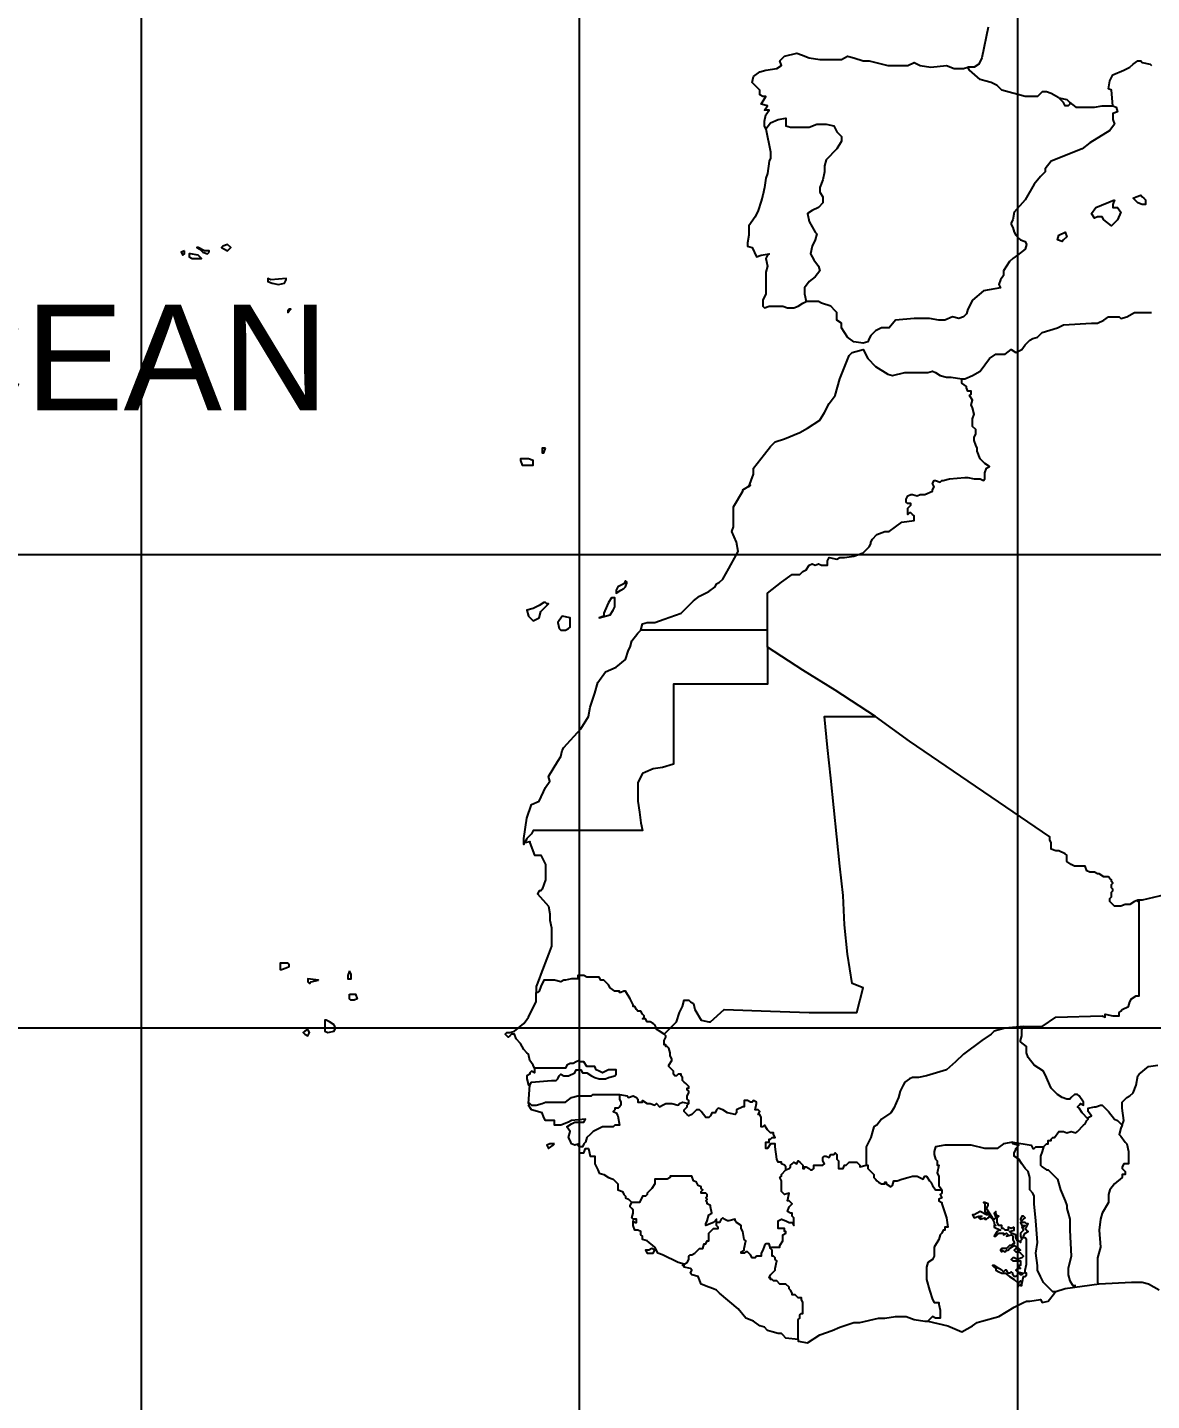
# Model space of a CAD drawing. Header units: millimetres. Extents: x 1844 to 27622, y 2629 to 17869.
# Drawn here: x 12367 to 15027, y 8177 to 11426 of the extents above; entities that cross this region are included whole.
import ezdxf
from ezdxf.enums import TextEntityAlignment as Align

# ---------------------------------------------------------------- set-up
doc = ezdxf.new("R2010")
doc.units = ezdxf.units.MM
for name, color, linetype in [('COUNTRY', 212, 'Continuous'), ('MINOR_LAKE', 7, 'Continuous'), ('OCEAN NAMES', 7, 'Continuous'), ('网格线', 251, 'Continuous')]:
    doc.layers.add(name, color=color, linetype=linetype)
doc.styles.add('ARIAL', font='arial.ttf')

msp = doc.modelspace()

# ---------------------------------------------------------------- linework, layer by layer
at = {"layer": 'COUNTRY', "linetype": 'Continuous', "lineweight": -3}
for points in [[(14640, 11427.2), (14625.4, 11354.2), (14618.1, 11339.6), (14607.1, 11332.3), (14592.5, 11332.3)], [(14114.4, 11186.3), (14110.8, 11193.6), (14110.8, 11204.6), (14114.4, 11219.2), (14121.7, 11230.1), (14110.8, 11230.1), (14118.1, 11241.1), (14103.5, 11244.7), (14114.4, 11263), (14107.1, 11263), (14099.8, 11266.6), (14099.8, 11277.6), (14081.6, 11295.8), (14085.2, 11310.4), (14099.8, 11321.4), (14114.4, 11325), (14140, 11328.7), (14150.9, 11336), (14147.3, 11346.9), (14158.2, 11357.9), (14187.4, 11365.2), (14198.3, 11361.5), (14216.6, 11354.2), (14242.1, 11350.6), (14293.2, 11350.6), (14307.8, 11357.9), (14322.4, 11354.2), (14344.3, 11346.9), (14358.9, 11346.9), (14402.7, 11336), (14424.6, 11336), (14450.2, 11336), (14464.8, 11343.3), (14479.4, 11336), (14504.9, 11332.3), (14541.4, 11336), (14559.7, 11328.7), (14581.6, 11328.7), (14592.5, 11332.3)], [(14935.6, 11241.1), (14931.9, 11277.6), (14924.6, 11281.2), (14928.3, 11299.5), (14935.6, 11314.1), (14961.1, 11325), (14975.7, 11332.3), (14983, 11339.6), (14994, 11346.9), (15001.3, 11346.9), (15004.9, 11343.3), (15023.2, 11339.6), (15026.8, 11336)], [(14935.6, 11241.1), (14942.9, 11237.4), (14946.5, 11226.5), (14935.6, 11222.8), (14935.6, 11208.2), (14939.2, 11197.3), (14928.3, 11182.7), (14880.8, 11153.5), (14862.6, 11138.9), (14789.6, 11109.7), (14775, 11091.5), (14775, 11084.2), (14764, 11073.2), (14749.4, 11055), (14727.5, 11018.5), (14702, 10989.3), (14698.3, 10971), (14694.7, 10963.7), (14694.7, 10960.1), (14698.3, 10952.8), (14702, 10941.8), (14705.6, 10934.5), (14712.9, 10927.2), (14716.6, 10923.6), (14727.5, 10919.9), (14731.2, 10912.6), (14727.5, 10901.7), (14709.3, 10887.1), (14698.3, 10879.8), (14691, 10872.5), (14676.4, 10850.6), (14676.4, 10839.6), (14669.2, 10828.7), (14665.5, 10817.7), (14669.2, 10810.4), (14629, 10803.1), (14603.5, 10781.2), (14592.5, 10759.3), (14588.9, 10748.4), (14581.6, 10741.1), (14570.6, 10737.4), (14556, 10741.1), (14537.8, 10733.8), (14523.2, 10733.8), (14501.3, 10737.4), (14479.4, 10737.4), (14464.8, 10737.4), (14421, 10733.8), (14406.4, 10715.5), (14388.1, 10715.5), (14373.5, 10708.2), (14362.6, 10697.3), (14358.9, 10690), (14355.3, 10682.7), (14344.3, 10679), (14322.4, 10682.7), (14307.8, 10693.6), (14293.2, 10715.5), (14293.2, 10726.5), (14282.3, 10733.8), (14282.3, 10744.7), (14282.3, 10752), (14278.6, 10755.7), (14267.7, 10766.6), (14245.8, 10773.9), (14238.5, 10777.6), (14209.3, 10777.6)], [(14114.4, 11186.3), (14125.4, 11131.6), (14125.4, 11117), (14121.7, 11109.7), (14118.1, 11080.5), (14114.4, 11069.6), (14110.8, 11047.7), (14107.1, 11029.4), (14103.5, 11014.8), (14096.2, 10992.9), (14088.9, 10978.3), (14074.3, 10956.4), (14074.3, 10934.5), (14070.6, 10916.3), (14070.6, 10909), (14081.6, 10905.3), (14092.5, 10883.4), (14103.5, 10887.1), (14121.7, 10890.7), (14118.1, 10887.1), (14114.4, 10879.8), (14118.1, 10861.5), (14114.4, 10846.9), (14114.4, 10836), (14114.4, 10810.4), (14114.4, 10795.8), (14107.1, 10781.2), (14107.1, 10766.6), (14110.8, 10763), (14121.7, 10766.6), (14140, 10766.6), (14154.6, 10766.6), (14165.5, 10763), (14180.1, 10763), (14191, 10766.6), (14202, 10773.9), (14209.3, 10777.6)], [(14939.2, 11018.5), (14935.6, 11007.5), (14935.6, 11000.2), (14946.5, 11000.2), (14953.8, 10989.3), (14946.5, 10971), (14931.9, 10956.4), (14913.7, 10971), (14910, 10978.3), (14899.1, 10978.3), (14891.8, 10974.7), (14884.5, 10985.6), (14895.4, 11000.2), (14939.2, 11018.5), (14939.2, 11018.5), (14939.2, 11018.5)], [(15008.6, 11022.1), (15008.6, 11022.1), (15012.2, 11018.5), (15012.2, 11007.5), (15004.9, 11007.5), (14994, 11011.2), (14983, 11022.1), (14990.3, 11025.8), (15001.3, 11029.4), (15004.9, 11025.8), (15008.6, 11022.1)], [(14822.4, 10941.8), (14822.4, 10941.8), (14822.4, 10941.8), (14826.1, 10930.9), (14818.8, 10923.6), (14815.1, 10919.9), (14804.2, 10923.6), (14807.8, 10934.5), (14822.4, 10941.8)], [(12738.5, 10898), (12731.2, 10894.4), (12734.8, 10887.1), (12738.5, 10890.7), (12738.5, 10898)], [(12775, 10879.8), (12778.6, 10879.8), (12771.3, 10887.1), (12753.1, 10890.7), (12749.4, 10890.7), (12749.4, 10883.4), (12756.7, 10879.8), (12764, 10879.8), (12775, 10879.8)], [(12796.9, 10894.4), (12796.9, 10898), (12785.9, 10898), (12771.3, 10905.3), (12767.7, 10905.3), (12775, 10901.7), (12782.3, 10894.4), (12793.2, 10890.7), (12796.9, 10894.4)], [(12840.7, 10912.6), (12840.7, 10912.6), (12829.7, 10909), (12826.1, 10905.3), (12833.4, 10901.7), (12840.7, 10898), (12848, 10905.3), (12840.7, 10912.6)], [(12979.4, 10828.7), (12979.4, 10832.3), (12942.9, 10828.7), (12935.6, 10832.3), (12935.6, 10825), (12946.5, 10821.4), (12961.1, 10817.7), (12975.7, 10821.4), (12979.4, 10828.7)], [(12986.7, 10755.7), (12990.3, 10759.3), (12986.7, 10759.3), (12983, 10755.7), (12983, 10752), (12986.7, 10755.7)], [(14577.9, 10595.1), (14577.9, 10595.1), (14585.2, 10595.1), (14603.5, 10602.4), (14621.7, 10613.3), (14643.6, 10642.5), (14658.2, 10653.5), (14672.8, 10653.5), (14680.1, 10653.5), (14694.7, 10664.4), (14705.6, 10657.1), (14720.2, 10664.4), (14727.5, 10675.4), (14738.5, 10686.3), (14745.8, 10690), (14756.7, 10693.6), (14767.7, 10704.6), (14804.2, 10715.5), (14818.8, 10722.8), (14884.5, 10726.5), (14899.1, 10726.5), (14913.7, 10733.8), (14924.6, 10741.1), (14931.9, 10741.1), (14950.2, 10741.1), (14953.8, 10737.4), (14968.4, 10741.1), (14986.7, 10752), (15008.6, 10752), (15026.8, 10752)], [(13818.8, 10000.2), (13822.4, 10014.8), (13833.4, 10018.5), (13851.6, 10018.5), (13873.5, 10025.8), (13913.7, 10040.4), (13924.6, 10051.3), (13939.2, 10065.9), (13942.9, 10069.6), (13957.5, 10080.5), (13979.4, 10091.5), (13994, 10102.4), (13997.6, 10109.7), (14004.9, 10113.3), (14012.2, 10120.6), (14026.8, 10146.2), (14045.1, 10179), (14048.7, 10186.3), (14045.1, 10208.2), (14034.1, 10233.8), (14037.8, 10244.7), (14037.8, 10281.2), (14037.8, 10292.2), (14059.7, 10328.7), (14059.7, 10332.3), (14077.9, 10343.3), (14074.3, 10339.6), (14085.2, 10368.8), (14085.2, 10383.4), (14110.8, 10416.3), (14125.4, 10434.5), (14136.3, 10445.5), (14158.2, 10452.8), (14194.7, 10467.4), (14212.9, 10478.3), (14242.1, 10496.6), (14253.1, 10514.8), (14264, 10536.7), (14278.6, 10555), (14289.6, 10595.1), (14311.5, 10649.8), (14318.8, 10657.1), (14344.3, 10664.4), (14355.3, 10642.5), (14373.5, 10624.3), (14402.7, 10606), (14413.7, 10602.4), (14442.9, 10609.7), (14453.8, 10609.7), (14475.7, 10609.7), (14497.6, 10609.7), (14508.6, 10613.3), (14515.9, 10609.7), (14526.8, 10602.4), (14541.4, 10598.8), (14548.7, 10598.8), (14552.4, 10598.8), (14577.9, 10595.1)], [(13592.5, 10430.9), (13585.2, 10430.9), (13585.2, 10419.9), (13588.9, 10419.9), (13592.5, 10430.9)], [(13552.4, 10405.3), (13548.7, 10405.3), (13545.1, 10405.3), (13534.1, 10405.3), (13534.1, 10401.7), (13537.8, 10390.7), (13552.4, 10390.7), (13563.3, 10390.7), (13563.3, 10401.7), (13552.4, 10405.3)], [(13785.9, 10113.3), (13782.3, 10117), (13778.6, 10109.7), (13764, 10102.4), (13760.4, 10095.1), (13760.4, 10087.8), (13771.3, 10095.1), (13778.6, 10098.8), (13782.3, 10102.4), (13785.9, 10113.3)], [(13756.7, 10076.9), (13756.7, 10076.9), (13749.4, 10076.9), (13742.1, 10065.9), (13738.5, 10058.6), (13731.2, 10040.4), (13731.2, 10033.1), (13720.2, 10029.4), (13745.8, 10036.7), (13753.1, 10047.7), (13756.7, 10055), (13756.7, 10076.9)], [(13592.5, 10065.9), (13588.9, 10065.9), (13577.9, 10058.6), (13563.3, 10051.3), (13548.7, 10047.7), (13552.4, 10033.1), (13563.3, 10022.1), (13577.9, 10029.4), (13581.6, 10044), (13592.5, 10055), (13599.8, 10062.3), (13596.2, 10062.3), (13592.5, 10065.9)], [(13632.7, 10033.1), (13621.7, 10018.5), (13625.4, 10003.9), (13629, 10000.2), (13640, 10000.2), (13647.3, 10003.9), (13650.9, 10007.5), (13650.9, 10014.8), (13650.9, 10025.8), (13650.9, 10029.4), (13632.7, 10033.1)], [(13541.4, 9496.6), (13541.4, 9507.5), (13548.7, 9555), (13559.7, 9587.8), (13577.9, 9595.1), (13592.5, 9627.9), (13603.5, 9642.5), (13599.8, 9653.5), (13621.7, 9690), (13629, 9700.9), (13632.7, 9715.5), (13636.3, 9722.8), (13676.4, 9766.6), (13694.7, 9795.8), (13698.3, 9817.7), (13709.3, 9850.6), (13716.6, 9876.1), (13734.8, 9901.7), (13760.4, 9912.6), (13782.3, 9930.9), (13789.6, 9952.8), (13793.2, 9960.1), (13796.9, 9974.7), (13811.5, 9992.9), (13818.8, 10000.2)], [(13541.4, 9496.6), (13541.4, 9492.9), (13541.4, 9496.6), (13556, 9500.2), (13556, 9496.6), (13567, 9467.4), (13570.6, 9467.4), (13581.6, 9467.4), (13592.5, 9445.5), (13592.5, 9438.2), (13592.5, 9419.9), (13592.5, 9409), (13585.2, 9387.1), (13581.6, 9383.4), (13577.9, 9383.4), (13574.3, 9376.1), (13599.8, 9346.9), (13603.5, 9328.7), (13603.5, 9314.1), (13607.1, 9295.8), (13607.1, 9252), (13599.8, 9233.8), (13581.6, 9186.3), (13577.9, 9175.4), (13570.6, 9157.1), (13570.6, 9142.5)], [(12983, 9211.9), (12964.8, 9211.9), (12964.8, 9197.3), (12968.4, 9197.3), (12979.4, 9200.9), (12986.7, 9204.6), (12986.7, 9208.2), (12983, 9211.9)], [(13056, 9171.7), (13056, 9171.7), (13030.5, 9175.4), (13030.5, 9168.1), (13034.1, 9164.4), (13037.8, 9168.1), (13056, 9171.7)], [(13129, 9193.6), (13125.4, 9182.7), (13125.4, 9175.4), (13132.7, 9175.4), (13132.7, 9186.3), (13129, 9193.6)], [(13129, 9138.9), (13140, 9138.9), (13143.6, 9138.9), (13147.3, 9127.9), (13140, 9124.3), (13132.7, 9124.3), (13129, 9127.9), (13129, 9131.6), (13129, 9138.9)], [(13567, 8963.7), (13563.3, 8971), (13556, 8982), (13552.4, 8996.6), (13548.7, 9000.2), (13541.4, 9007.5), (13534.1, 9022.1), (13523.2, 9033.1), (13519.5, 9044), (13512.2, 9044), (13508.6, 9040.4), (13504.9, 9036.7), (13501.3, 9040.4), (13497.6, 9044), (13501.3, 9047.7), (13508.6, 9047.7), (13519.5, 9051.3), (13541.4, 9069.6), (13545.1, 9073.2), (13552.4, 9084.2), (13567, 9113.3), (13570.6, 9120.6), (13570.6, 9142.5)], [(13074.3, 9076.9), (13070.6, 9076.9), (13070.6, 9051.3), (13077.9, 9047.7), (13092.5, 9051.3), (13096.2, 9058.6), (13092.5, 9065.9), (13081.6, 9073.2), (13074.3, 9076.9)], [(13030.5, 9055), (13023.2, 9051.3), (13019.5, 9047.7), (13023.2, 9044), (13030.5, 9040.4), (13034.1, 9047.7), (13030.5, 9055)], [(13567, 8963.7), (13567, 8960.1), (13567, 8952.8), (13559.7, 8956.4), (13556, 8952.8), (13556, 8949.1), (13548.7, 8945.5), (13548.7, 8938.2), (13552.4, 8923.6), (13552.4, 8923.6), (13556, 8923.6)], [(13552.4, 8879.8), (13556, 8879.8), (13552.4, 8879.8), (13556, 8923.6)], [(13672.8, 8777.6), (13669.2, 8781.2), (13672.8, 8784.9), (13661.9, 8781.2), (13654.6, 8784.9), (13650.9, 8792.2), (13647.3, 8799.5), (13650.9, 8814.1), (13643.6, 8825), (13654.6, 8832.3), (13661.9, 8836), (13683.7, 8836), (13687.4, 8843.3), (13654.6, 8839.6), (13647.3, 8836), (13629, 8828.7), (13618.1, 8828.7), (13614.4, 8828.7), (13614.4, 8839.6), (13603.5, 8839.6), (13592.5, 8839.6), (13588.9, 8846.9), (13585.2, 8857.9), (13559.7, 8865.2), (13552.4, 8876.1), (13556, 8879.8)], [(13614.4, 8784.9), (13603.5, 8784.9), (13596.2, 8781.2), (13599.8, 8773.9), (13610.8, 8781.2), (13614.4, 8784.9)], [(13672.8, 8777.6), (13672.8, 8763), (13676.4, 8763), (13680.1, 8763), (13683.7, 8763), (13687.4, 8773.9), (13691, 8773.9), (13694.7, 8773.9), (13698.3, 8755.7), (13709.3, 8755.7), (13709.3, 8752), (13709.3, 8737.4), (13716.6, 8722.8), (13720.2, 8715.5), (13731.2, 8711.9), (13742.1, 8704.6), (13753.1, 8700.9), (13764, 8690), (13764, 8675.4), (13775, 8671.7), (13778.6, 8664.4), (13782.3, 8660.8), (13782.3, 8657.1), (13789.6, 8653.5), (13793.2, 8649.8), (13796.9, 8646.2)], [(13921, 8500.2), (13906.4, 8503.9), (13869.9, 8522.1), (13858.9, 8525.8), (13855.3, 8533.1), (13851.6, 8540.4), (13833.4, 8555), (13822.4, 8558.6), (13822.4, 8558.6), (13822.4, 8565.9), (13818.8, 8569.6), (13818.8, 8576.9), (13811.5, 8580.5), (13804.2, 8580.5), (13800.5, 8591.5), (13800.5, 8602.4), (13800.5, 8602.4), (13804.2, 8598.8), (13807.8, 8598.8), (13807.8, 8602.4), (13807.8, 8606), (13800.5, 8606), (13796.9, 8609.7), (13800.5, 8620.6), (13800.5, 8627.9), (13796.9, 8631.6), (13793.2, 8635.2), (13793.2, 8638.9), (13796.9, 8646.2)], [(13851.6, 8533.1), (13851.6, 8533.1), (13844.3, 8536.7), (13837, 8533.1), (13829.7, 8533.1), (13833.4, 8525.8), (13840.7, 8525.8), (13848, 8525.8), (13851.6, 8533.1)], [(14191, 8321.4), (14161.9, 8325), (14154.6, 8332.3), (14150.9, 8336), (14143.6, 8336), (14129, 8339.6), (14118.1, 8343.3), (14110.8, 8350.6), (14099.8, 8354.2), (14085.2, 8365.2), (14067, 8372.5), (14048.7, 8394.4), (14004.9, 8430.9), (13997.6, 8438.2), (13990.3, 8441.8), (13979.4, 8445.5), (13961.1, 8452.8), (13953.8, 8471), (13939.2, 8474.7), (13935.6, 8478.3), (13939.2, 8485.6), (13935.6, 8489.3), (13921, 8492.9), (13921, 8496.6), (13917.3, 8496.6), (13921, 8500.2), (13921, 8500.2)], [(14902.7, 8452.8), (14822.4, 8441.8), (14800.5, 8434.5)], [(15045.1, 8438.2), (15019.5, 8452.8), (15004.9, 8456.4), (14979.4, 8456.4), (14902.7, 8452.8)], [(14497.6, 8365.2), (14545.1, 8354.2), (14577.9, 8339.6), (14603.5, 8354.2), (14614.4, 8361.5), (14625.4, 8365.2), (14665.5, 8376.1), (14702, 8398), (14723.9, 8409), (14731.2, 8412.6), (14738.5, 8412.6), (14764, 8416.3), (14767.7, 8409), (14782.3, 8412.6), (14796.9, 8430.9), (14800.5, 8434.5)], [(14191, 8321.4), (14191, 8317.7), (14212.9, 8314.1), (14242.1, 8332.3), (14271.3, 8343.3), (14289.6, 8350.6), (14322.4, 8361.5), (14337, 8361.5), (14380.8, 8372.5), (14395.4, 8372.5), (14421, 8376.1), (14446.5, 8376.1), (14464.8, 8368.8), (14490.3, 8365.2), (14494, 8365.2), (14497.6, 8365.2)]]:
    msp.add_lwpolyline(points, dxfattribs=at)
at = {"layer": 'COUNTRY', "lineweight": -3, "flags": 128}
for points in [[(14807.8, 11259.3), (14789.6, 11270.3), (14778.6, 11273.9), (14767.7, 11273.9), (14756.7, 11263), (14749.4, 11263), (14727.5, 11263), (14672.8, 11277.6), (14661.9, 11288.5), (14647.3, 11295.8), (14632.7, 11299.5), (14621.7, 11303.1), (14596.2, 11325), (14592.5, 11332.3)], [(14833.4, 11248.4), (14848, 11237.4), (14855.3, 11237.4), (14891.8, 11237.4), (14910, 11241.1), (14924.6, 11241.1), (14935.6, 11241.1)], [(14114.4, 11186.3), (14125.4, 11200.9), (14143.6, 11208.2), (14161.9, 11211.9), (14161.9, 11193.6), (14172.8, 11190), (14187.4, 11190), (14216.6, 11190), (14234.8, 11197.3), (14256.7, 11197.3), (14275, 11193.6), (14282.3, 11179), (14293.2, 11168.1), (14293.2, 11157.1), (14282.3, 11138.9), (14256.7, 11113.3), (14253.1, 11098.8), (14253.1, 11084.2), (14249.4, 11065.9), (14242.1, 11047.7), (14242.1, 11036.7), (14249.4, 11025.8), (14249.4, 11011.2), (14238.5, 11000.2), (14223.9, 10992.9), (14212.9, 10985.6), (14216.6, 10967.4), (14231.2, 10941.8), (14234.8, 10938.2), (14231.2, 10923.6), (14223.9, 10909), (14220.2, 10890.7), (14227.5, 10876.1), (14238.5, 10861.5), (14242.1, 10850.6), (14231.2, 10836), (14216.6, 10825), (14205.6, 10810.4), (14205.6, 10795.8), (14209.3, 10777.6)], [(13873.5, 9044), (13902.7, 9073.2), (13910, 9095.1), (13917.3, 9109.7), (13921, 9124.3), (13924.6, 9124.3), (13928.3, 9124.3), (13931.9, 9124.3), (13935.6, 9120.6), (13942.9, 9117), (13946.5, 9102.4), (13961.1, 9076.9), (13979.4, 9073.2), (13983, 9073.2), (14015.9, 9102.4), (14125.4, 9098.8), (14216.6, 9095.1), (14307.8, 9095.1), (14329.7, 9095.1), (14344.3, 9153.5), (14318.8, 9164.4), (14307.8, 9233.8), (14300.5, 9303.1), (14296.9, 9372.5), (14289.6, 9441.8), (14282.3, 9511.2), (14275, 9580.5), (14267.7, 9649.8), (14260.4, 9722.8), (14253.1, 9795.8), (14373.5, 9795.8), (14278.6, 9857.9), (14202, 9905.3), (14118.1, 9960.1), (14118.1, 10000.2), (14118.1, 10087.8), (14150.9, 10113.3), (14176.4, 10131.6), (14194.7, 10131.6), (14202, 10138.9), (14209.3, 10142.5), (14216.6, 10153.5), (14223.9, 10157.1), (14231.2, 10153.5), (14238.5, 10157.1), (14245.8, 10153.5), (14256.7, 10153.5), (14260.4, 10153.5), (14260.4, 10164.4), (14264, 10171.7), (14282.3, 10168.1), (14289.6, 10171.7), (14300.5, 10171.7), (14322.4, 10175.4), (14344.3, 10182.7), (14351.6, 10190), (14358.9, 10197.3), (14362.6, 10204.6), (14362.6, 10208.2), (14366.2, 10215.5), (14377.2, 10226.5), (14395.4, 10233.8), (14406.4, 10233.8), (14435.6, 10255.7), (14464.8, 10259.3), (14464.8, 10263), (14464.8, 10270.3), (14461.1, 10273.9), (14457.5, 10277.6), (14453.8, 10277.6), (14450.2, 10273.9), (14450.2, 10277.6), (14450.2, 10288.5), (14457.5, 10295.8), (14457.5, 10299.5), (14450.2, 10299.5), (14446.5, 10303.1), (14446.5, 10310.4), (14450.2, 10317.7), (14457.5, 10321.4), (14461.1, 10321.4), (14472.1, 10317.7), (14479.4, 10321.4), (14490.3, 10321.4), (14508.6, 10328.7), (14508.6, 10332.3), (14512.2, 10339.6), (14508.6, 10346.9), (14512.2, 10354.2), (14515.9, 10354.2), (14526.8, 10350.6), (14530.5, 10354.2), (14534.1, 10354.2), (14548.7, 10357.9), (14585.2, 10361.5), (14592.5, 10361.5), (14607.1, 10357.9), (14621.7, 10357.9), (14629, 10354.2), (14632.7, 10357.9), (14632.7, 10365.2), (14632.7, 10372.5), (14636.3, 10383.4), (14643.6, 10387.1), (14632.7, 10394.4), (14621.7, 10405.3), (14614.4, 10423.6), (14614.4, 10430.9), (14610.8, 10438.2), (14607.1, 10449.1), (14607.1, 10456.4), (14610.8, 10463.7), (14610.8, 10467.4), (14610.8, 10474.7), (14603.5, 10482), (14603.5, 10489.3), (14603.5, 10500.2), (14607.1, 10511.2), (14603.5, 10525.8), (14599.8, 10533.1), (14603.5, 10544), (14596.2, 10555), (14599.8, 10558.6), (14599.8, 10562.3), (14599.8, 10565.9), (14592.5, 10565.9), (14588.9, 10573.2), (14588.9, 10576.9), (14577.9, 10584.2), (14577.9, 10587.8), (14577.9, 10595.1)], [(14118.1, 10000.2), (14074.3, 10000.2), (14019.5, 10000.2), (13968.4, 10000.2), (13917.3, 10000.2), (13869.9, 10000.2), (13826.1, 10000.2), (13818.8, 10000.2)], [(14118.1, 9960.1), (14118.1, 9872.5), (14052.4, 9872.5), (13986.7, 9872.5), (13917.3, 9872.5), (13895.4, 9872.5), (13895.4, 9799.5), (13895.4, 9726.5), (13895.4, 9682.7), (13869.9, 9675.4), (13848, 9671.7), (13829.7, 9664.4), (13822.4, 9660.8), (13818.8, 9653.5), (13811.5, 9638.9), (13811.5, 9627.9), (13811.5, 9595.1), (13815.1, 9569.6), (13818.8, 9544), (13822.4, 9525.8), (13789.6, 9525.8), (13727.5, 9525.8), (13661.9, 9525.8), (13599.8, 9525.8), (13563.3, 9525.8), (13559.7, 9518.5), (13548.7, 9507.5), (13545.1, 9500.2), (13548.7, 9503.9), (13541.4, 9496.6)], [(15085.2, 9379.8), (15004.9, 9361.5), (14994, 9361.5), (14986.7, 9357.9), (14975.7, 9350.6), (14964.8, 9350.6), (14953.8, 9346.9), (14946.5, 9346.9), (14939.2, 9346.9), (14928.3, 9357.9), (14928.3, 9365.2), (14931.9, 9368.8), (14931.9, 9379.8), (14935.6, 9383.4), (14935.6, 9387.1), (14931.9, 9390.7), (14931.9, 9398), (14935.6, 9401.7), (14931.9, 9405.3), (14931.9, 9409), (14928.3, 9412.6), (14924.6, 9416.3), (14913.7, 9416.3), (14902.7, 9423.6), (14899.1, 9423.6), (14891.8, 9427.2), (14880.8, 9427.2), (14873.5, 9430.9), (14869.9, 9441.8), (14866.2, 9441.8), (14855.3, 9441.8), (14844.3, 9441.8), (14837, 9445.5), (14826.1, 9452.8), (14826.1, 9460.1), (14826.1, 9467.4), (14822.4, 9471), (14807.8, 9478.3), (14800.5, 9478.3), (14789.6, 9482), (14789.6, 9489.3), (14789.6, 9496.6), (14785.9, 9503.9), (14785.9, 9511.2), (14453.8, 9737.4), (14373.5, 9795.8)], [(14877.2, 8843.3), (14862.6, 8857.9), (14855.3, 8868.8), (14851.6, 8872.5), (14855.3, 8876.1), (14858.9, 8879.8), (14866.2, 8876.1), (14866.2, 8879.8), (14866.2, 8883.4), (14855.3, 8898), (14851.6, 8901.7), (14844.3, 8901.7), (14837, 8894.4), (14833.4, 8890.7), (14826.1, 8890.7), (14815.1, 8894.4), (14804.2, 8901.7), (14789.6, 8916.3), (14785.9, 8923.6), (14778.6, 8941.8), (14771.3, 8956.4), (14749.4, 8971), (14734.8, 8989.3), (14731.2, 9000.2), (14731.2, 9011.2), (14731.2, 9014.8), (14716.6, 9025.8), (14716.6, 9029.4), (14720.2, 9040.4), (14720.2, 9055), (14723.9, 9062.3), (14767.7, 9062.3), (14800.5, 9084.2), (14910, 9087.8), (14917.3, 9084.2), (14917.3, 9091.5), (14935.6, 9087.8), (14950.2, 9087.8), (14950.2, 9095.1), (14953.8, 9098.8), (14957.5, 9102.4), (14972.1, 9109.7), (14975.7, 9120.6), (14979.4, 9127.9), (14990.3, 9135.2), (14997.6, 9135.2), (14997.6, 9204.6), (14997.6, 9273.9), (14997.6, 9343.3), (14997.6, 9357.9), (14994, 9357.9), (14994, 9361.5)], [(13767.7, 8901.7), (13785.9, 8898), (13789.6, 8894.4), (13800.5, 8898), (13807.8, 8894.4), (13811.5, 8890.7), (13811.5, 8883.4), (13822.4, 8883.4), (13822.4, 8887.1), (13833.4, 8879.8), (13840.7, 8879.8), (13851.6, 8876.1), (13855.3, 8879.8), (13862.6, 8872.5), (13869.9, 8876.1), (13877.2, 8879.8), (13888.1, 8879.8), (13891.8, 8879.8), (13906.4, 8876.1), (13910, 8879.8), (13917.3, 8883.4), (13931.9, 8879.8), (13931.9, 8883.4), (13931.9, 8887.1), (13928.3, 8890.7), (13928.3, 8898), (13931.9, 8905.3), (13931.9, 8909), (13928.3, 8912.6), (13928.3, 8916.3), (13931.9, 8916.3), (13931.9, 8919.9), (13924.6, 8927.2), (13921, 8930.9), (13917.3, 8934.5), (13917.3, 8941.8), (13913.7, 8945.5), (13913.7, 8949.1), (13906.4, 8949.1), (13902.7, 8945.5), (13899.1, 8945.5), (13895.4, 8949.1), (13895.4, 8956.4), (13884.5, 8967.4), (13884.5, 8971), (13891.8, 8982), (13891.8, 8985.6), (13888.1, 8992.9), (13888.1, 9000.2), (13884.5, 9011.2), (13880.8, 9014.8), (13877.2, 9014.8), (13877.2, 9018.5), (13873.5, 9018.5), (13873.5, 9029.4), (13877.2, 9036.7), (13877.2, 9040.4), (13873.5, 9044), (13862.6, 9051.3), (13855.3, 9055), (13855.3, 9058.6), (13851.6, 9065.9), (13848, 9069.6), (13840.7, 9073.2), (13837, 9073.2), (13833.4, 9073.2), (13829.7, 9080.5), (13822.4, 9080.5), (13826.1, 9084.2), (13826.1, 9087.8), (13822.4, 9091.5), (13818.8, 9098.8), (13815.1, 9098.8), (13811.5, 9098.8), (13807.8, 9102.4), (13804.2, 9109.7), (13800.5, 9109.7), (13800.5, 9113.3), (13793.2, 9127.9), (13782.3, 9146.2), (13778.6, 9146.2), (13771.3, 9142.5), (13767.7, 9142.5), (13767.7, 9146.2), (13760.4, 9146.2), (13756.7, 9146.2), (13745.8, 9153.5), (13742.1, 9160.8), (13731.2, 9171.7), (13723.9, 9171.7), (13720.2, 9179), (13712.9, 9179), (13709.3, 9179), (13691, 9179), (13683.7, 9182.7), (13676.4, 9182.7), (13669.2, 9182.7), (13669.2, 9175.4), (13665.5, 9175.4), (13654.6, 9175.4), (13640, 9171.7), (13636.3, 9171.7), (13629, 9168.1), (13614.4, 9171.7), (13603.5, 9171.7), (13596.2, 9171.7), (13592.5, 9171.7), (13588.9, 9171.7), (13581.6, 9157.1), (13577.9, 9146.2), (13574.3, 9142.5), (13570.6, 9142.5)], [(14723.9, 9062.3), (14680.1, 9058.6), (14654.6, 9051.3), (14647.3, 9044), (14625.4, 9029.4), (14581.6, 8996.6), (14563.3, 8978.3), (14541.4, 8960.1), (14494, 8945.5), (14475.7, 8941.8), (14461.1, 8941.8), (14453.8, 8938.2), (14442.9, 8930.9), (14439.2, 8923.6), (14431.9, 8909), (14428.3, 8894.4), (14417.3, 8868.8), (14410, 8857.9), (14388.1, 8843.3), (14377.2, 8828.7), (14369.9, 8825), (14366.2, 8814.1), (14362.6, 8799.5), (14351.6, 8777.6), (14351.6, 8766.6), (14351.6, 8748.4), (14351.6, 8733.8)], [(13556, 8923.6), (13559.7, 8930.9), (13607.1, 8934.5), (13618.1, 8934.5), (13621.7, 8938.2), (13625.4, 8945.5), (13629, 8949.1), (13636.3, 8945.5), (13647.3, 8945.5), (13661.9, 8952.8), (13665.5, 8960.1), (13669.2, 8960.1), (13676.4, 8960.1), (13680.1, 8952.8), (13691, 8952.8), (13702, 8945.5), (13709.3, 8941.8), (13720.2, 8938.2), (13731.2, 8938.2), (13734.8, 8938.2), (13742.1, 8941.8), (13756.7, 8945.5), (13760.4, 8949.1), (13760.4, 8952.8), (13760.4, 8960.1), (13756.7, 8960.1), (13753.1, 8960.1), (13745.8, 8960.1), (13742.1, 8960.1), (13727.5, 8952.8), (13720.2, 8956.4), (13712.9, 8960.1), (13709.3, 8967.4), (13705.6, 8967.4), (13691, 8967.4), (13683.7, 8978.3), (13676.4, 8978.3), (13672.8, 8982), (13665.5, 8978.3), (13658.2, 8974.7), (13650.9, 8974.7), (13643.6, 8971), (13640, 8963.7), (13570.6, 8963.7), (13567, 8963.7)], [(14771.3, 8777.6), (14778.6, 8784.9), (14782.3, 8784.9), (14782.3, 8792.2), (14789.6, 8792.2), (14789.6, 8795.8), (14793.2, 8799.5), (14796.9, 8799.5), (14807.8, 8814.1), (14818.8, 8814.1), (14826.1, 8810.4), (14837, 8814.1), (14848, 8810.4), (14851.6, 8814.1), (14866.2, 8828.7), (14869.9, 8832.3), (14873.5, 8839.6), (14877.2, 8843.3), (14877.2, 8846.9), (14884.5, 8850.6), (14877.2, 8861.5), (14877.2, 8868.8), (14891.8, 8872.5), (14895.4, 8872.5), (14906.4, 8876.1), (14910, 8876.1), (14924.6, 8861.5), (14939.2, 8843.3), (14946.5, 8839.6), (14957.5, 8828.7), (14961.1, 8839.6), (14957.5, 8868.8), (14957.5, 8883.4), (14961.1, 8887.1), (14968.4, 8894.4), (14975.7, 8898), (14983, 8905.3), (14990.3, 8923.6), (14994, 8945.5), (14997.6, 8949.1), (15019.5, 8967.4), (15041.4, 8971)], [(13556, 8879.8), (13559.7, 8876.1), (13563.3, 8876.1), (13570.6, 8876.1), (13585.2, 8879.8), (13592.5, 8883.4), (13629, 8883.4), (13640, 8883.4), (13654.6, 8894.4), (13669.2, 8898), (13702, 8898), (13705.6, 8901.7), (13767.7, 8901.7), (13767.7, 8890.7), (13771.3, 8883.4), (13771.3, 8876.1), (13767.7, 8872.5), (13764, 8868.8), (13756.7, 8868.8), (13756.7, 8865.2), (13753.1, 8861.5), (13760.4, 8857.9), (13764, 8850.6), (13767.7, 8828.7), (13756.7, 8828.7), (13753.1, 8825), (13727.5, 8825), (13705.6, 8814.1), (13698.3, 8806.8), (13691, 8799.5), (13687.4, 8788.5), (13683.7, 8784.9), (13680.1, 8777.6), (13672.8, 8777.6)], [(14125.4, 8536.7), (14129, 8540.4), (14147.3, 8540.4), (14147.3, 8544), (14154.6, 8555), (14154.6, 8562.3), (14154.6, 8569.6), (14161.9, 8573.2), (14161.9, 8576.9), (14158.2, 8576.9), (14158.2, 8580.5), (14158.2, 8584.2), (14154.6, 8584.2), (14143.6, 8584.2), (14143.6, 8587.8), (14143.6, 8591.5), (14143.6, 8598.8), (14143.6, 8602.4), (14150.9, 8606), (14161.9, 8602.4), (14169.2, 8598.8), (14172.8, 8598.8), (14176.4, 8598.8), (14180.1, 8591.5), (14180.1, 8602.4), (14180.1, 8609.7), (14176.4, 8613.3), (14176.4, 8620.6), (14172.8, 8620.6), (14165.5, 8624.3), (14169.2, 8635.2), (14172.8, 8638.9), (14176.4, 8642.5), (14169.2, 8649.8), (14165.5, 8649.8), (14169.2, 8668.1), (14158.2, 8664.4), (14150.9, 8671.7), (14150.9, 8697.3), (14147.3, 8704.6), (14150.9, 8708.2), (14150.9, 8711.9), (14161.9, 8722.8), (14161.9, 8730.1), (14158.2, 8733.8), (14150.9, 8737.4), (14150.9, 8741.1), (14143.6, 8741.1), (14140, 8748.4), (14136.3, 8777.6), (14136.3, 8784.9), (14129, 8784.9), (14125.4, 8784.9), (14118.1, 8773.9), (14114.4, 8773.9), (14114.4, 8784.9), (14114.4, 8788.5), (14121.7, 8788.5), (14121.7, 8795.8), (14125.4, 8795.8), (14129, 8799.5), (14136.3, 8799.5), (14132.7, 8806.8), (14132.7, 8810.4), (14125.4, 8810.4), (14121.7, 8814.1), (14118.1, 8817.7), (14110.8, 8828.7), (14107.1, 8825), (14103.5, 8825), (14103.5, 8846.9), (14099.8, 8854.2), (14096.2, 8854.2), (14099.8, 8861.5), (14096.2, 8865.2), (14092.5, 8865.2), (14088.9, 8865.2), (14092.5, 8879.8), (14092.5, 8883.4), (14085.2, 8887.1), (14081.6, 8883.4), (14077.9, 8883.4), (14070.6, 8887.1), (14067, 8887.1), (14063.3, 8887.1), (14063.3, 8872.5), (14059.7, 8872.5), (14045.1, 8865.2), (14045.1, 8857.9), (14041.4, 8854.2), (14023.2, 8857.9), (14012.2, 8865.2), (14001.3, 8868.8), (13997.6, 8865.2), (13994, 8857.9), (13986.7, 8857.9), (13983, 8850.6), (13979.4, 8846.9), (13972.1, 8846.9), (13961.1, 8861.5), (13957.5, 8865.2), (13950.2, 8865.2), (13942.9, 8857.9), (13939.2, 8854.2), (13931.9, 8850.6), (13928.3, 8854.2), (13921, 8861.5), (13921, 8865.2), (13928.3, 8872.5), (13928.3, 8876.1), (13931.9, 8879.8)], [(14957.5, 8828.7), (14953.8, 8821.4), (14950.2, 8806.8), (14953.8, 8803.1), (14964.8, 8788.5), (14968.4, 8784.9), (14972.1, 8766.6), (14972.1, 8741.1), (14972.1, 8737.4), (14964.8, 8737.4), (14961.1, 8737.4), (14957.5, 8730.1), (14957.5, 8726.5), (14964.8, 8719.2), (14964.8, 8715.5), (14964.8, 8711.9), (14957.5, 8711.9), (14957.5, 8704.6), (14939.2, 8690), (14928.3, 8675.4), (14924.6, 8664.4), (14924.6, 8646.2), (14910, 8620.6), (14906.4, 8606), (14902.7, 8580.5), (14906.4, 8540.4), (14899.1, 8514.8), (14899.1, 8503.9), (14899.1, 8456.4), (14902.7, 8452.8)], [(14800.5, 8434.5), (14793.2, 8434.5), (14771.3, 8456.4), (14764, 8471), (14756.7, 8485.6), (14756.7, 8496.6), (14753.1, 8525.8), (14756.7, 8551.3), (14753.1, 8602.4), (14749.4, 8642.5), (14749.4, 8660.8), (14745.8, 8668.1), (14738.5, 8675.4), (14738.5, 8704.6), (14734.8, 8719.2), (14727.5, 8726.5), (14720.2, 8737.4), (14712.9, 8748.4), (14702, 8755.7), (14702, 8763), (14705.6, 8770.3), (14705.6, 8773.9), (14712.9, 8781.2), (14709.3, 8781.2), (14698.3, 8784.9), (14698.3, 8788.5), (14676.4, 8784.9), (14661.9, 8773.9), (14654.6, 8773.9), (14632.7, 8773.9), (14599.8, 8781.2), (14567, 8781.2), (14552.4, 8781.2), (14537.8, 8781.2), (14515.9, 8777.6), (14512.2, 8766.6), (14512.2, 8759.3), (14515.9, 8748.4), (14519.5, 8744.7), (14519.5, 8733.8), (14523.2, 8733.8), (14519.5, 8715.5), (14523.2, 8708.2), (14523.2, 8690), (14523.2, 8686.3), (14530.5, 8675.4), (14530.5, 8668.1), (14526.8, 8664.4), (14530.5, 8657.1), (14523.2, 8653.5), (14523.2, 8649.8), (14530.5, 8646.2), (14530.5, 8642.5), (14541.4, 8609.7), (14545.1, 8587.8), (14537.8, 8587.8), (14537.8, 8580.5), (14534.1, 8580.5), (14530.5, 8573.2), (14526.8, 8569.6), (14523.2, 8558.6), (14512.2, 8540.4), (14512.2, 8533.1), (14512.2, 8518.5), (14508.6, 8511.2), (14497.6, 8503.9), (14494, 8492.9), (14494, 8471), (14494, 8463.7), (14501.3, 8438.2), (14508.6, 8416.3), (14512.2, 8409), (14523.2, 8409), (14523.2, 8405.3), (14526.8, 8390.7), (14526.8, 8372.5), (14519.5, 8372.5), (14515.9, 8372.5), (14508.6, 8376.1), (14504.9, 8372.5), (14497.6, 8365.2)], [(14698.3, 8788.5), (14742.1, 8781.2), (14745.8, 8773.9), (14749.4, 8773.9), (14753.1, 8777.6), (14771.3, 8777.6), (14767.7, 8766.6), (14764, 8755.7), (14764, 8744.7), (14764, 8733.8), (14767.7, 8730.1), (14778.6, 8722.8), (14782.3, 8722.8), (14785.9, 8719.2), (14804.2, 8700.9), (14811.5, 8675.4), (14822.4, 8649.8), (14826.1, 8638.9), (14826.1, 8631.6), (14829.7, 8620.6), (14833.4, 8606), (14833.4, 8580.5), (14837, 8518.5), (14829.7, 8489.3), (14829.7, 8474.7), (14833.4, 8460.1), (14840.7, 8449.1), (14848, 8449.1)], [(14161.9, 8722.8), (14169.2, 8726.5), (14172.8, 8730.1), (14172.8, 8733.8), (14176.4, 8737.4), (14180.1, 8741.1), (14187.4, 8737.4), (14191, 8744.7), (14194.7, 8741.1), (14202, 8733.8), (14202, 8726.5), (14205.6, 8726.5), (14205.6, 8730.1), (14209.3, 8730.1), (14216.6, 8726.5), (14220.2, 8722.8), (14223.9, 8722.8), (14227.5, 8726.5), (14227.5, 8733.8), (14234.8, 8733.8), (14249.4, 8733.8), (14253.1, 8737.4), (14249.4, 8744.7), (14249.4, 8752), (14253.1, 8755.7), (14256.7, 8755.7), (14264, 8752), (14267.7, 8759.3), (14275, 8759.3), (14278.6, 8763), (14282.3, 8759.3), (14282.3, 8752), (14282.3, 8748.4), (14285.9, 8744.7), (14285.9, 8730.1), (14285.9, 8726.5), (14296.9, 8726.5), (14300.5, 8733.8), (14304.2, 8733.8), (14311.5, 8741.1), (14315.1, 8741.1), (14326.1, 8741.1), (14329.7, 8741.1), (14337, 8733.8), (14337, 8730.1), (14351.6, 8733.8), (14355.3, 8733.8), (14355.3, 8730.1), (14355.3, 8726.5), (14358.9, 8722.8), (14366.2, 8715.5), (14369.9, 8711.9), (14369.9, 8708.2), (14369.9, 8704.6), (14373.5, 8700.9), (14377.2, 8697.3), (14380.8, 8693.6), (14388.1, 8690), (14395.4, 8690), (14395.4, 8693.6), (14399.1, 8693.6), (14399.1, 8690), (14410, 8682.7), (14413.7, 8686.3), (14417.3, 8697.3), (14424.6, 8697.3), (14435.6, 8700.9), (14450.2, 8704.6), (14461.1, 8708.2), (14472.1, 8708.2), (14486.7, 8700.9), (14490.3, 8708.2), (14494, 8708.2), (14501.3, 8697.3), (14504.9, 8693.6), (14508.6, 8686.3), (14515.9, 8675.4), (14519.5, 8675.4), (14526.8, 8675.4), (14530.5, 8675.4)], [(13921, 8500.2), (13928.3, 8503.9), (13931.9, 8511.2), (13931.9, 8518.5), (13935.6, 8522.1), (13939.2, 8522.1), (13946.5, 8525.8), (13957.5, 8536.7), (13964.8, 8536.7), (13968.4, 8547.7), (13972.1, 8547.7), (13975.7, 8555), (13979.4, 8555), (13979.4, 8573.2), (13983, 8576.9), (13990.3, 8584.2), (14001.3, 8584.2), (14001.3, 8587.8), (13997.6, 8591.5), (13997.6, 8598.8), (13997.6, 8602.4), (13997.6, 8606), (13990.3, 8598.8), (13972.1, 8591.5), (13972.1, 8595.1), (13975.7, 8602.4), (13979.4, 8617), (13986.7, 8620.6), (13983, 8635.2), (13983, 8638.9), (13975.7, 8642.5), (13975.7, 8646.2), (13972.1, 8649.8), (13975.7, 8653.5), (13972.1, 8657.1), (13975.7, 8660.8), (13975.7, 8664.4), (13972.1, 8668.1), (13961.1, 8668.1), (13961.1, 8671.7), (13964.8, 8675.4), (13961.1, 8679), (13961.1, 8682.7), (13953.8, 8686.3), (13950.2, 8693.6), (13942.9, 8697.3), (13939.2, 8708.2), (13921, 8708.2), (13888.1, 8708.2), (13888.1, 8704.6), (13880.8, 8700.9), (13873.5, 8700.9), (13869.9, 8700.9), (13866.2, 8700.9), (13855.3, 8700.9), (13851.6, 8700.9), (13851.6, 8690), (13844.3, 8679), (13837, 8671.7), (13833.4, 8668.1), (13833.4, 8664.4), (13829.7, 8660.8), (13822.4, 8660.8), (13815.1, 8646.2), (13811.5, 8646.2), (13804.2, 8646.2), (13796.9, 8646.2)], [(14191, 8321.4), (14191, 8354.2), (14191, 8361.5), (14191, 8368.8), (14194.7, 8372.5), (14194.7, 8379.8), (14198.3, 8383.4), (14202, 8383.4), (14202, 8387.1), (14202, 8390.7), (14202, 8401.7), (14202, 8409), (14198.3, 8416.3), (14198.3, 8419.9), (14191, 8419.9), (14183.7, 8427.2), (14176.4, 8427.2), (14176.4, 8430.9), (14172.8, 8438.2), (14169.2, 8441.8), (14169.2, 8445.5), (14161.9, 8452.8), (14147.3, 8452.8), (14140, 8460.1), (14132.7, 8460.1), (14129, 8463.7), (14125.4, 8463.7), (14125.4, 8467.4), (14121.7, 8467.4), (14125.4, 8474.7), (14136.3, 8485.6), (14136.3, 8489.3), (14140, 8507.5), (14136.3, 8511.2), (14136.3, 8514.8), (14132.7, 8518.5), (14129, 8518.5), (14129, 8533.1), (14125.4, 8536.7), (14121.7, 8547.7), (14114.4, 8547.7), (14110.8, 8544), (14107.1, 8533.1), (14103.5, 8525.8), (14103.5, 8518.5), (14092.5, 8518.5), (14088.9, 8514.8), (14081.6, 8514.8), (14077.9, 8522.1), (14070.6, 8529.4), (14067, 8529.4), (14063.3, 8525.8), (14056, 8525.8), (14056, 8529.4), (14063.3, 8533.1), (14063.3, 8536.7), (14067, 8555), (14063.3, 8558.6), (14059.7, 8576.9), (14056, 8584.2), (14056, 8591.5), (14045.1, 8598.8), (14041.4, 8602.4), (14041.4, 8606), (14026.8, 8602.4), (14023.2, 8602.4), (14015.9, 8606), (14012.2, 8609.7), (14008.6, 8606), (14004.9, 8598.8), (13997.6, 8598.8)]]:
    msp.add_lwpolyline(points, dxfattribs=at)
msp.add_lwpolyline([(14807.8, 11259.3), (14826.1, 11255.7), (14833.4, 11248.4), (14833.4, 11244.7), (14829.7, 11241.1), (14822.4, 11241.1), (14818.8, 11248.4)], close=True, dxfattribs=at)
at = {"layer": 'MINOR_LAKE', "linetype": 'Continuous', "lineweight": -3}
msp.add_lwpolyline([(14702, 8587.8), (14694.7, 8584.2), (14687.4, 8587.8), (14687.4, 8580.5), (14683.7, 8580.5), (14680.1, 8580.5), (14676.4, 8584.2), (14672.8, 8584.2), (14672.8, 8591.5), (14665.5, 8591.5), (14661.9, 8598.8), (14661.9, 8609.7), (14665.5, 8613.3), (14661.9, 8613.3), (14658.2, 8620.6), (14658.2, 8624.3), (14654.6, 8620.6), (14658.2, 8609.7), (14658.2, 8609.7), (14654.6, 8606), (14650.9, 8609.7), (14636.3, 8631.6), (14640, 8638.9), (14640, 8642.5), (14632.7, 8646.2), (14629, 8646.2), (14629, 8646.2), (14632.7, 8642.5), (14632.7, 8627.9), (14632.7, 8624.3), (14640, 8620.6), (14643.6, 8620.6), (14643.6, 8617), (14636.3, 8617), (14621.7, 8624.3), (14607.1, 8617), (14603.5, 8617), (14607.1, 8609.7), (14618.1, 8613.3), (14618.1, 8609.7), (14621.7, 8609.7), (14621.7, 8613.3), (14625.4, 8613.3), (14625.4, 8613.3), (14621.7, 8609.7), (14621.7, 8606), (14632.7, 8609.7), (14632.7, 8606), (14636.3, 8606), (14640, 8609.7), (14643.6, 8613.3), (14650.9, 8606), (14654.6, 8598.8), (14654.6, 8595.1), (14658.2, 8591.5), (14658.2, 8591.5), (14654.6, 8591.5), (14654.6, 8587.8), (14669.2, 8580.5), (14665.5, 8580.5), (14661.9, 8576.9), (14654.6, 8565.9), (14658.2, 8565.9), (14665.5, 8573.2), (14665.5, 8573.2), (14676.4, 8573.2), (14676.4, 8569.6), (14683.7, 8573.2), (14687.4, 8569.6), (14683.7, 8565.9), (14694.7, 8569.6), (14698.3, 8565.9), (14698.3, 8565.9), (14698.3, 8558.6), (14702, 8551.3), (14702, 8547.7), (14698.3, 8547.7), (14694.7, 8544), (14691, 8544), (14683.7, 8536.7), (14680.1, 8536.7), (14676.4, 8536.7), (14672.8, 8536.7), (14669.2, 8533.1), (14672.8, 8529.4), (14672.8, 8533.1), (14680.1, 8529.4), (14683.7, 8533.1), (14687.4, 8533.1), (14691, 8536.7), (14702, 8544), (14709.3, 8540.4), (14716.6, 8533.1), (14712.9, 8533.1), (14705.6, 8536.7), (14702, 8533.1), (14702, 8533.1), (14705.6, 8529.4), (14712.9, 8529.4), (14716.6, 8525.8), (14723.9, 8518.5), (14723.9, 8518.5), (14720.2, 8514.8), (14709.3, 8511.2), (14709.3, 8511.2), (14702, 8514.8), (14698.3, 8514.8), (14694.7, 8511.2), (14694.7, 8511.2), (14698.3, 8507.5), (14716.6, 8507.5), (14716.6, 8503.9), (14716.6, 8500.2), (14716.6, 8496.6), (14712.9, 8496.6), (14712.9, 8492.9), (14716.6, 8489.3), (14716.6, 8489.3), (14709.3, 8489.3), (14705.6, 8485.6), (14709.3, 8482), (14723.9, 8478.3), (14723.9, 8478.3), (14720.2, 8474.7), (14716.6, 8474.7), (14712.9, 8478.3), (14712.9, 8478.3), (14705.6, 8471), (14702, 8471), (14698.3, 8474.7), (14698.3, 8478.3), (14698.3, 8478.3), (14694.7, 8482), (14691, 8478.3), (14687.4, 8478.3), (14683.7, 8485.6), (14680.1, 8485.6), (14676.4, 8482), (14672.8, 8485.6), (14672.8, 8485.6), (14665.5, 8489.3), (14654.6, 8496.6), (14650.9, 8496.6), (14654.6, 8492.9), (14658.2, 8489.3), (14658.2, 8485.6), (14665.5, 8482), (14672.8, 8478.3), (14680.1, 8478.3), (14691, 8471), (14702, 8463.7), (14709.3, 8456.4), (14709.3, 8445.5), (14712.9, 8449.1), (14712.9, 8456.4), (14716.6, 8460.1), (14716.6, 8460.1), (14720.2, 8456.4), (14716.6, 8449.1), (14720.2, 8449.1), (14720.2, 8452.8), (14723.9, 8471), (14723.9, 8471), (14727.5, 8471), (14731.2, 8474.7), (14731.2, 8478.3), (14727.5, 8478.3), (14727.5, 8485.6), (14731.2, 8500.2), (14731.2, 8511.2), (14731.2, 8514.8), (14731.2, 8522.1), (14731.2, 8529.4), (14731.2, 8529.4), (14731.2, 8540.4), (14731.2, 8547.7), (14731.2, 8558.6), (14727.5, 8562.3), (14723.9, 8562.3), (14723.9, 8565.9), (14727.5, 8573.2), (14734.8, 8576.9), (14731.2, 8580.5), (14727.5, 8584.2), (14731.2, 8587.8), (14734.8, 8595.1), (14731.2, 8595.1), (14727.5, 8598.8), (14723.9, 8598.8), (14720.2, 8598.8), (14720.2, 8602.4), (14723.9, 8606), (14727.5, 8609.7), (14723.9, 8613.3), (14720.2, 8613.3), (14716.6, 8606), (14720.2, 8598.8), (14716.6, 8598.8), (14720.2, 8591.5), (14727.5, 8591.5), (14727.5, 8591.5), (14723.9, 8587.8), (14720.2, 8587.8), (14723.9, 8580.5), (14716.6, 8573.2), (14716.6, 8565.9), (14720.2, 8558.6), (14716.6, 8555), (14716.6, 8551.3), (14712.9, 8555), (14709.3, 8555), (14705.6, 8562.3), (14705.6, 8565.9), (14705.6, 8569.6), (14694.7, 8573.2), (14691, 8576.9), (14702, 8580.5), (14702, 8587.8)], dxfattribs=at)
at = {"layer": '网格线', "linetype": 'Continuous'}
for points in [[(12636.3, 17638.9), (12636.3, 2828.7)], [(13672.8, 17638.9), (13672.8, 2828.7)], [(14709.3, 17638.9), (14709.3, 2828.7)], [(2271.3, 10179), (27147.3, 10179)], [(27147.3, 9058.6), (2271.3, 9058.6)]]:
    msp.add_lwpolyline(points, dxfattribs=at)

# ---------------------------------------------------------------- texts
at = {"layer": 'OCEAN NAMES', "linetype": 'Continuous', "style": 'ARIAL'}
msp.add_text('ATLANTIC OCEAN', height=250, dxfattribs=at).set_placement((11566.2, 10645.3), align=Align.MIDDLE_CENTER)

doc.saveas('drawing.dxf')
